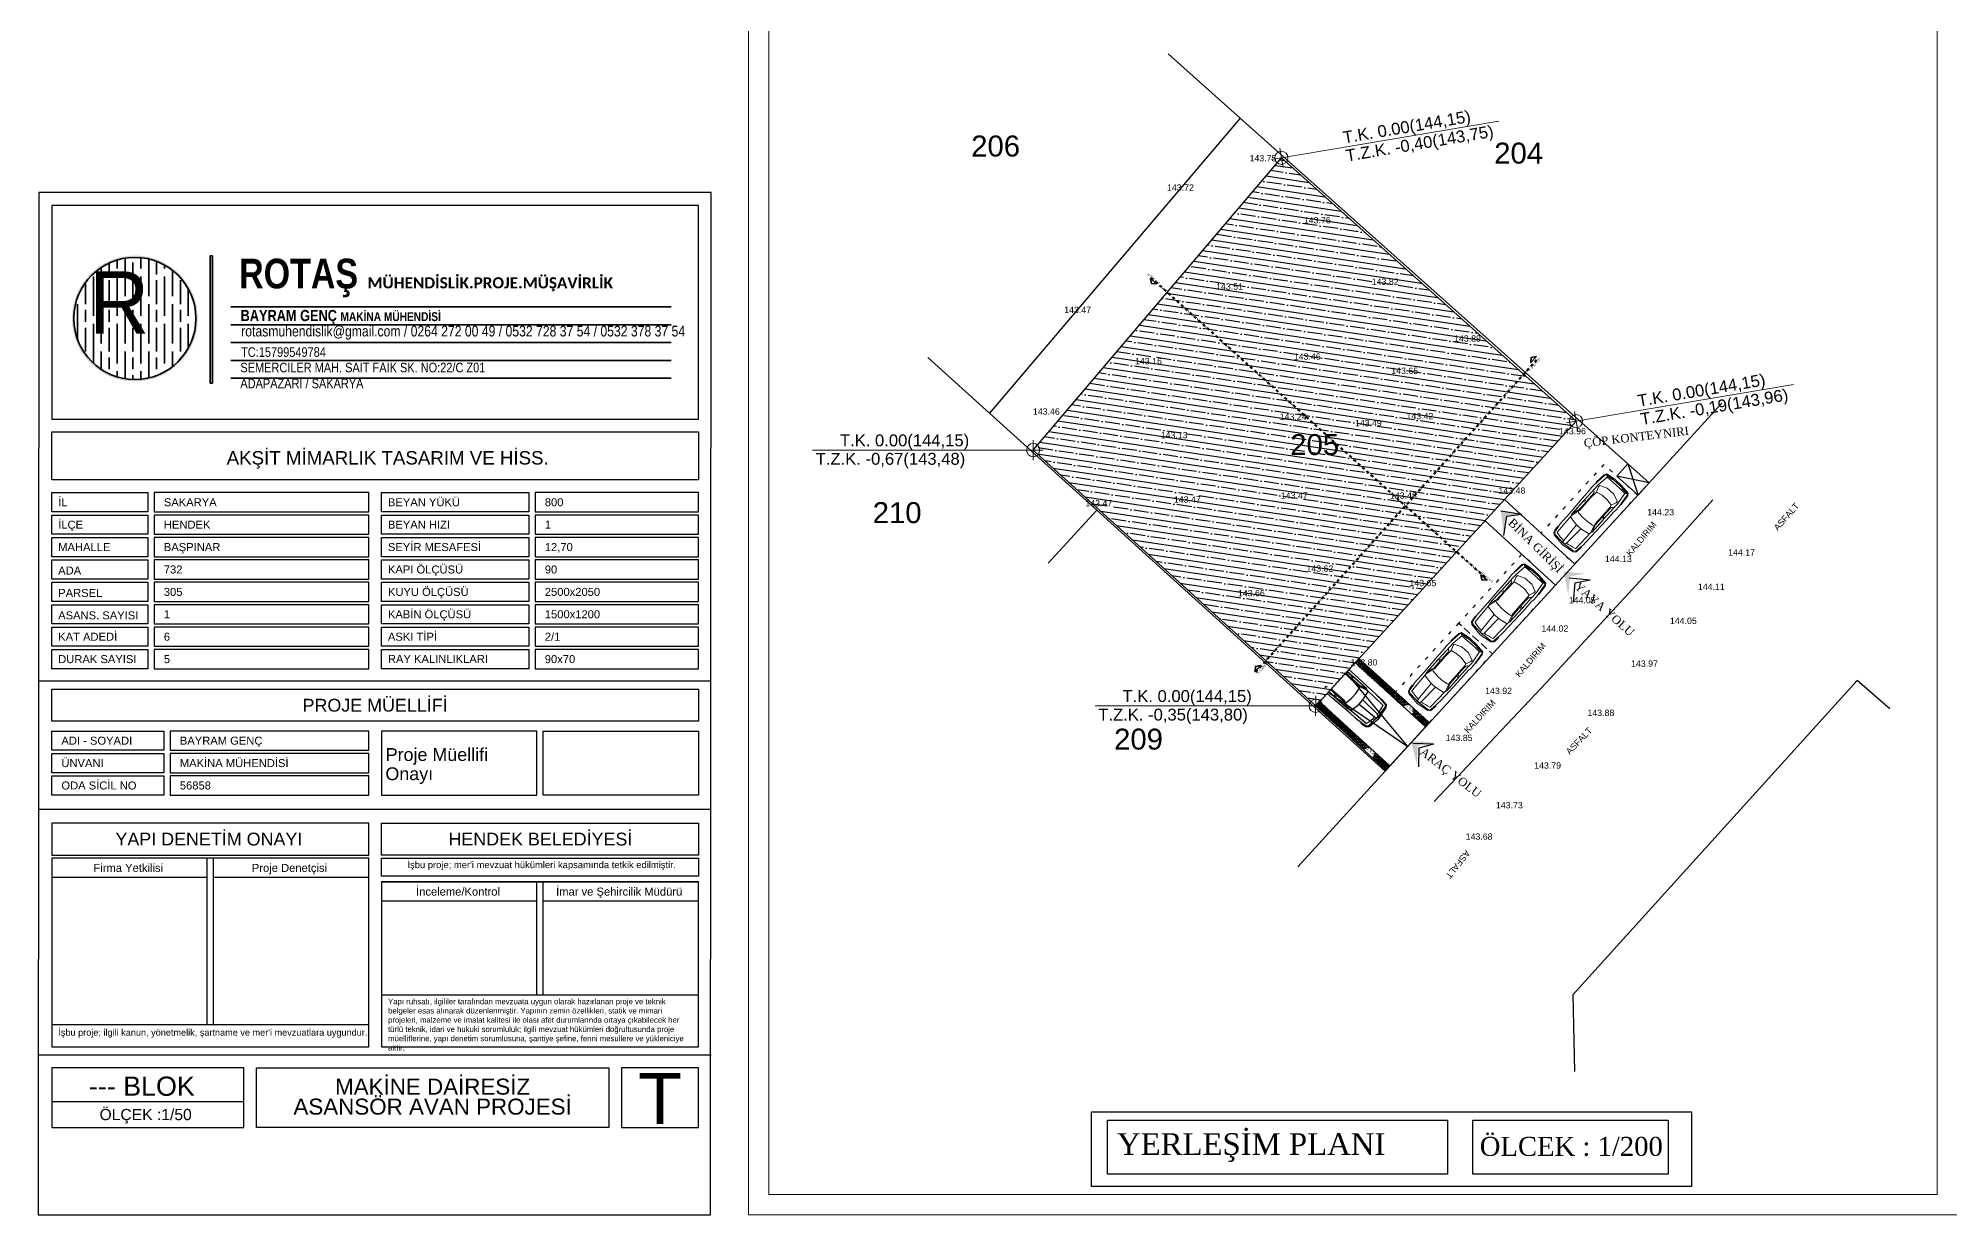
# Model space of a CAD drawing. Extents: x 273215 to 281797, y -454106 to -451256.
# Drawn here: x 273215 to 275722, y -454106 to -452562 of the extents above; entities that cross this region are included whole.
import ezdxf
from ezdxf.enums import TextEntityAlignment as Align

# ---------------------------------------------------------------- set-up
doc = ezdxf.new("R2010")
doc.units = 0
doc.header["$MEASUREMENT"] = 0
for name, pattern in [('111', [15, 5, -10]), ('DASHDOT2', [0.5, 0.25, -0.125, 0, -0.125]), ('DASHED2', [37.5, 25, -12.5]), ('DOT', [0.28, 0.03, -0.25]), ('DUZ', [500, 500])]:
    doc.linetypes.add(name, pattern=pattern)
doc.layers.get('0').update_dxf_attribs({"linetype": 'CONTINUOUS'})
for name, color, linetype, lineweight in [('COLUMN4', 73, 'CONTINUOUS', 35), ('DIŞ DUVAR', 7, 'CONTINUOUS', 30), ('GOR2', 2, 'CONTINUOUS', 13), ('Kiriş', 1, 'CONTINUOUS', 20), ('MAHALYAZI', 7, 'CONTINUOUS', 20), ('SIVA', 241, 'CONTINUOUS', 20), ('TEM.SU', 5, 'CONTINUOUS', 35), ('çizgi', 7, 'CONTINUOUS', 13)]:
    doc.layers.add(name, color=color, linetype=linetype, lineweight=lineweight)
for name, color, linetype in [('Kolon', 7, 'CONTINUOUS'), ('MKDU0', 50, 'CONTINUOUS'), ('Standart', 7, 'CONTINUOUS'), ('YAZI1', 240, 'CONTINUOUS'), ('Yazı-Yaşar', 7, 'CONTINUOUS')]:
    doc.layers.add(name, color=color, linetype=linetype)
doc.styles.add('036-ZB-kapak$0$Standard', font='times.ttf')
doc.styles.get("Standard").update_dxf_attribs({"font": 'arial.ttf'})
pattern_1 = [(45.306659, (0, -1209.829), (-6.7711436, 6.6990477), []), (45.306659, (6.735, -1209.793), (-6.7711436, 6.6990477), [11.90625, -2.38125, 0, -2.38125])]

# ---------------------------------------------------------------- blocks, each defined once
blk = doc.blocks.new('A$C12DB153C')
at = {"color": 30, "lineweight": 13}
blk.add_line((15, 33), (17, 28), dxfattribs=at)
for points in [[(65, 189), (62, 193), (34, 191), (22, 188), (12, 176), (0, 101), (10, 27), (20, 14), (32, 11), (61, 9), (64, 13), (33, 17), (23, 19), (17, 28)], [(13, 64), (13, 64), (10, 101), (13, 129)], [(142, 117), (25, 112), (15, 110), (11, 101), (15, 93), (25, 90), (141, 83)], [(15, 152), (12, 152), (12, 140), (14, 140)], [(15, 151), (12, 151)], [(12, 146), (15, 146)], [(14, 142), (12, 142)], [(13, 129), (17, 169)], [(17, 169), (15, 169), (15, 168), (15, 155), (16, 155)], [(17, 168), (15, 168)], [(16, 162), (15, 162), (15, 162), (15, 165), (16, 165)], [(16, 158), (15, 158)], [(15, 156), (16, 156)], [(65, 189), (34, 186), (25, 183), (19, 174), (17, 169)], [(65, 189), (83, 192), (101, 191), (146, 191), (279, 193), (346, 192), (360, 194), (385, 194), (469, 184), (478, 178), (478, 174), (481, 131), (480, 71), (477, 19), (476, 14), (467, 10), (400, 3), (383, 1), (358, 1), (343, 4), (277, 4), (144, 8), (99, 9), (81, 10), (64, 13)], [(476, 177), (474, 175), (468, 167), (402, 176), (374, 177), (280, 178), (172, 180), (161, 175), (152, 170), (142, 117), (141, 83), (150, 30), (160, 24), (170, 20), (279, 19), (354, 19), (373, 18), (387, 18), (401, 18), (466, 26), (472, 17), (474, 16), (476, 14)], [(152, 170), (161, 175), (208, 163), (203, 154), (198, 116), (198, 82), (202, 45), (206, 36), (160, 24), (150, 30)], [(208, 163), (218, 159), (281, 159), (314, 159), (362, 156)], [(401, 191), (404, 194), (467, 189), (481, 181), (488, 122), (487, 71), (479, 12), (465, 4), (402, 0), (398, 2)], [(403, 167), (403, 167)], [(468, 167), (469, 122), (468, 71), (466, 26)], [(478, 174), (475, 172), (477, 136), (481, 131)], [(14, 50), (11, 50), (11, 62), (13, 62)], [(14, 61), (11, 61)], [(11, 56), (14, 56)], [(14, 52), (11, 52)], [(13, 74), (15, 33)], [(15, 33), (14, 33), (14, 35), (14, 48), (14, 48)], [(14, 47), (14, 47)], [(15, 44), (14, 44)], [(15, 41), (14, 41), (14, 41), (14, 37), (15, 37)], [(15, 35), (14, 35)], [(22, 101), (22, 101)], [(22, 101), (22, 101)], [(361, 40), (346, 38), (313, 38), (279, 38), (217, 39), (206, 36)], [(387, 18), (387, 18)], [(402, 27), (402, 27)], [(480, 62), (476, 56), (473, 21), (477, 19)]]:
    blk.add_lwpolyline(points, dxfattribs=at)
for points in [[(161, 175), (37, 173, 0.332488), (34, 171), (30, 156), (27, 142), (24, 125), (23, 114), (23, 112)], [(160, 24), (36, 29, -0.332488), (33, 31), (29, 46), (27, 60), (23, 77), (23, 89), (23, 91)]]:
    blk.add_lwpolyline(points, format="xyb", dxfattribs=at)
for points in [[(172, 180), (210, 167), (219, 164), (278, 163), (270, 178)], [(280, 178), (284, 163), (344, 164), (356, 168), (358, 174), (353, 176)], [(170, 20), (212, 33), (276, 34), (268, 19)], [(279, 19), (283, 34), (343, 32), (351, 31), (359, 24), (354, 19)]]:
    blk.add_lwpolyline(points, close=True, dxfattribs=at)
blk.add_lwpolyline([(403, 167), (392, 167), (362, 156), (370, 118, -0.05184), (370, 116), (370, 79, -0.053994), (369, 77), (361, 40), (390, 28), (402, 27), (419, 70, 0.092199), (420, 74), (420, 120, 0.092199), (419, 124)], format="xyb", close=True, dxfattribs=at)
blk = doc.blocks.new('dtyje')
at = {"color": 4, "linetype": '111', "elevation": -889.3}
blk.add_lwpolyline([(41129.3, -14643.6), (41069.6, -14650), (41082.7, -14771.7), (41142.3, -14765.3)], close=True, dxfattribs=at)
at = {"layer": 'Kolon', "lineweight": 20, "xscale": 0.2250000000000025, "yscale": 0.2250000000000025, "zscale": 0.2250000000000025, "rotation": 277.1823002958641}
blk.add_blockref('A$C12DB153C', (41076.7, -14657.5, -889.3), dxfattribs=at)
blk = doc.blocks.new('SDJFT')
at = {"layer": 'Kolon', "extrusion": (5.75404e-05, 0.001097, 0.999999)}
h = blk.add_hatch(color=256, dxfattribs=at)
h.dxf.hatch_style = 1
h.paths.add_polyline_path([(46226.5, -33817.4), (46244.7, -33838.4), (46227.9, -33827.9), (46208.9, -33844.6)])
h = blk.add_hatch(color=256, dxfattribs=at)
h.dxf.hatch_style = 1
h.paths.add_polyline_path([(46226.5, -33817.4), (46244.7, -33838.4), (46227.9, -33827.9), (46208.9, -33844.6)])
for p, q in [((46226.3, -33820.4, -2659), (46244.6, -33841.3, -2659)), ((46208.7, -33847.5, -2659), (46227.7, -33830.8, -2659)), ((46227.7, -33830.8, -2659), (46244.6, -33841.3, -2659)), ((46227.7, -33830.8, -2659), (46244.6, -33841.3, -2659))]:
    blk.add_line(p, q, dxfattribs=at)
at = {"layer": 'MAHALYAZI', "color": 252, "ltscale": 5, "true_color": 0x939598, "extrusion": (-0.001098, -4.31003e-05, 0.999999), "insert": (46241.9, -33930.7, -2659), "char_height": 10.973, "attachment_point": 3, "text_direction": (0.093132, -0.995654, 5.9e-05)}
blk.add_mtext('{\\fTimes New Roman|b0|i0|c162|p18;ARAÇ YOLU}', dxfattribs=at)
blk = doc.blocks.new('QERYQE')
at = {"layer": 'Kolon', "extrusion": (5.75404e-05, 0.001097, 0.999999)}
h = blk.add_hatch(color=256, dxfattribs=at)
h.dxf.hatch_style = 1
h.paths.add_polyline_path([(45927.6, -33874.7), (45945.8, -33895.7), (45929, -33885.1), (45910, -33901.9)])
h = blk.add_hatch(color=256, dxfattribs=at)
h.dxf.hatch_style = 1
h.paths.add_polyline_path([(45927.6, -33874.7), (45945.8, -33895.7), (45929, -33885.1), (45910, -33901.9)])
for p, q in [((45927.6, -33874.7, 0), (45945.8, -33895.7, 0)), ((45910, -33901.9, 0), (45929, -33885.2, 0)), ((45929, -33885.2, 0), (45945.8, -33895.7, 0)), ((45929, -33885.2, 0), (45945.8, -33895.7, 0))]:
    blk.add_line(p, q, dxfattribs=at)
at = {"layer": 'MAHALYAZI', "color": 252, "ltscale": 5, "true_color": 0x939598, "extrusion": (-0.001098, -4.31003e-05, 0.999999), "insert": (45943.1, -33985.1, 0), "char_height": 10.973, "attachment_point": 3, "text_direction": (0.093132, -0.995654, 5.9e-05)}
blk.add_mtext('{\\fTimes New Roman|b0|i0|c162|p18;BİNA GİRİŞİ}', dxfattribs=at)
blk = doc.blocks.new('SDTHAR')
at = {"layer": 'Kolon', "extrusion": (5.75404e-05, 0.001097, 0.999999)}
h = blk.add_hatch(color=256, dxfattribs=at)
h.dxf.hatch_style = 1
h.paths.add_polyline_path([(45703.2, -33953.3), (45721.4, -33974.2), (45704.6, -33963.7), (45685.6, -33980.4)])
h = blk.add_hatch(color=256, dxfattribs=at)
h.dxf.hatch_style = 1
h.paths.add_polyline_path([(45703.2, -33953.3), (45721.4, -33974.2), (45704.6, -33963.7), (45685.6, -33980.4)])
for p, q in [((45685, -33991.2, -9764.6), (45704, -33974.4, -9764.7)), ((45702.6, -33964, -9764.7), (45720.9, -33985, -9764.6)), ((45704, -33974.4, -9764.7), (45720.9, -33985, -9764.6)), ((45704, -33974.4, -9764.7), (45720.9, -33985, -9764.6))]:
    blk.add_line(p, q, dxfattribs=at)
at = {"layer": 'MAHALYAZI', "color": 252, "ltscale": 5, "true_color": 0x939598, "extrusion": (-0.001098, -4.31003e-05, 0.999999), "insert": (45718.2, -34074.3, -9764.7), "char_height": 10.973, "attachment_point": 3, "text_direction": (0.093132, -0.995654, 5.9e-05)}
blk.add_mtext('{\\fTimes New Roman|b0|i0|c162|p18;YAYA YOLU}', dxfattribs=at)
blk = doc.blocks.new('DY')
at = {"layer": 'SIVA', "elevation": -3548.4}
for points in [[(46373.9, -33036.1), (46672.1, -32985.7)], [(46388.9, -33046.8), (46384.5, -33021.1)], [(46388.9, -33046.8), (46384.5, -33021.1)]]:
    blk.add_lwpolyline(points, dxfattribs=at)
at = {"layer": 'SIVA'}
blk.add_circle((46386.7, -33033.9, -3548.4), 8.67, dxfattribs=at)
blk = doc.blocks.new('XFG')
at = {"layer": 'Yazı-Yaşar', "color": 1, "linetype": 'DASHDOT2', "lineweight": 50, "ltscale": 60}
for p, q in [((53428, -35942), (53428, -38315)), ((52254, -37733), (54470, -37737))]:
    blk.add_line(p, q, dxfattribs=at)
at = {"layer": 'Yazı-Yaşar', "color": 1, "linetype": 'DUZ', "lineweight": 35, "ltscale": 60}
for points in [[(53424, -35943), (53424, -35985), (53407, -35964)], [(52296, -37729), (52254, -37729), (52275, -37712)], [(54470, -37724), (54428, -37724), (54449, -37707)], [(53424, -38272), (53424, -38315), (53407, -38293)]]:
    blk.add_lwpolyline(points, close=True, dxfattribs=at)
at = {"color": 4, "lineweight": 20, "ltscale": 0.5, "char_height": 10.12, "width": 2567.5, "attachment_point": 1, "rotation": 90, "style": '036-ZB-kapak$0$Standard'}
for insert in [(53428, -35994), (53431, -38343)]:
    blk.add_mtext('{\\C7;B-B KESİTİ}', dxfattribs=dict(at, insert=insert))
at = {"color": 4, "lineweight": 20, "ltscale": 0.5, "char_height": 10.97, "width": 2567.5, "attachment_point": 7, "style": '036-ZB-kapak$0$Standard'}
for insert in [(52253, -37751), (54389, -37751)]:
    blk.add_mtext('{\\C7;A-A KESİTİ}', dxfattribs=dict(at, insert=insert))
blk = doc.blocks.new('DYJT4')
at = {"layer": 'COLUMN4', "lineweight": 13}
h = blk.add_hatch(dxfattribs=at)
h.set_pattern_fill('ANSI35', color=256, scale=1.5, angle=0.3067)
h.set_pattern_definition([(45.306659, (2.462, -1669.829), (-6.7711436, 6.6990477), []), (45.306659, (9.197, -1669.793), (-6.7711436, 6.6990477), [11.90625, -2.38125, 0, -2.38125])])
h.paths.add_polyline_path([(50310, -35869), (50340, -35869), (50340, -35669), (50310, -35669)])
h = blk.add_hatch(dxfattribs=at)
h.set_pattern_fill('ANSI35', color=256, scale=1.5, angle=0.3067)
h.set_pattern_definition([(45.306659, (309.72, -1669.829), (-6.7711436, 6.6990477), []), (45.306659, (316.455, -1669.793), (-6.7711436, 6.6990477), [11.90625, -2.38125, 0, -2.38125])])
h.paths.add_polyline_path([(50617, -35869), (50647, -35869), (50647, -35669), (50617, -35669)])
h = blk.add_hatch(dxfattribs=at)
h.set_pattern_fill('ANSI35', color=256, scale=1.5, angle=0.3067)
h.set_pattern_definition(pattern_1)
h.paths.add_polyline_path([(50340, -35869), (50311, -35869), (50312, -36013, -0.315706), (50340, -36032)])
h.paths.add_polyline_path([(50340, -36053, -0.33286), (50310, -36072), (50310, -36169), (50340, -36169)])
h = blk.add_hatch(dxfattribs=at)
h.set_pattern_fill('ANSI35', color=256, scale=1.5, angle=0.3067)
h.set_pattern_definition(pattern_1)
h.paths.add_polyline_path([(50647, -35869), (50617, -35869), (50617, -36013, -0.414211), (50647, -36043)])
h = blk.add_hatch(dxfattribs=at)
h.set_pattern_fill('ANSI35', color=256, scale=1.5, angle=0.3067)
h.set_pattern_definition(pattern_1)
h.paths.add_polyline_path([(50647, -36043, -0.414211), (50617, -36072), (50617, -36169), (50647, -36169)])
at = {"layer": 'COLUMN4', "linetype": 'Continuous'}
for p, q in [((50310, -35669), (50310, -35869)), ((50340, -35669), (50340, -35869)), ((50617, -35869), (50617, -35669)), ((50647, -35869), (50647, -35669))]:
    blk.add_line(p, q, dxfattribs=at)
for points in [[(50340, -35669), (50310, -35669)], [(50647, -35669), (50617, -35669)], [(50340, -35869), (50310, -35869)], [(50647, -35869), (50617, -35869)]]:
    blk.add_lwpolyline(points, dxfattribs=at)
at = {"layer": 'DIŞ DUVAR'}
for p, q in [((50310, -35869), (50310, -36169)), ((50340, -36169), (50340, -35869)), ((50617, -35870), (50617, -36169)), ((50647, -35869), (50647, -36169)), ((50340, -36169), (50617, -36169)), ((50617, -36169), (50647, -36169))]:
    blk.add_line(p, q, dxfattribs=at)
blk.add_lwpolyline([(50340, -36169), (50310, -36169)], dxfattribs=at)
at = {"layer": 'Kiriş', "color": 1, "linetype": 'DOT', "lineweight": 25, "ltscale": 50}
for points in [[(50311, -35820), (50310, -35669)], [(50340, -35670), (50617, -35669)], [(50617, -35789), (50617, -35669)], [(50642, -35759), (50642, -35669)], [(50617, -35789), (50632, -35789)], [(50617, -35789), (50632, -35789)], [(50632, -35819), (50632, -35789)], [(50632, -35819), (50632, -35789)]]:
    blk.add_lwpolyline(points, dxfattribs=at)
at = {"layer": 'Standart', "color": 1, "linetype": 'DASHED2', "lineweight": 25}
for points in [[(50617, -36016), (50617, -35669)], [(50617, -36016), (50617, -35820)]]:
    blk.add_lwpolyline(points, dxfattribs=at)
at = {"color": 4, "lineweight": 20, "ltscale": 0.5, "char_height": 14.22, "width": 1352.43, "attachment_point": 1, "rotation": 90, "style": '036-ZB-kapak$0$Standard'}
for insert in [(50321, -36108), (50628, -36108)]:
    blk.add_mtext('{\\C7;BAHÇE DUVARI                                         }', dxfattribs=dict(at, insert=insert))

msp = doc.modelspace()

# ---------------------------------------------------------------- hatches: boundary and pattern name
at = {"layer": 'MKDU0', "ltscale": 0.03}
h = msp.add_hatch(dxfattribs=at)
h.set_pattern_fill('ANSI35', color=8, scale=2.4513, angle=126.5308)
h.set_pattern_definition([(171.53079, (258576.508, -441290.032), (-2.292491, -15.396013), []), (171.53079, (258569.957, -441281.188), (-2.292491, -15.396013), [19.457194, -3.891439, 0, -3.891439])])
h.paths.add_polyline_path([(274845.6, -452719), (274519.9, -453102.4), (274890.6, -453437.9), (275232.1, -453064.5)])
at = {"layer": 'TEM.SU'}
h = msp.add_hatch(color=5, dxfattribs=at)
h.dxf.hatch_style = 1
edge = h.paths.add_edge_path()
edge.add_arc((273341.4, -452929.7), 82.5, 0, 360)
edge = h.paths.add_edge_path(flags=17)
edge.add_arc((273341.4, -452929.7), 80.1, 0, 360)
h = msp.add_hatch(dxfattribs=at)
h.set_pattern_fill('GOST_WOOD', color=256, scale=5.189726)
h.set_pattern_definition([(90, (238796.02, -520097.01), (31.138358, -2e-15), [51.897264, -10.379453]), (90, (238806.398, -520107.388), (31.138358, -2e-15), [31.138358, -7.78459, 15.569179, -7.78459]), (90, (238816.778, -520122.958), (31.138358, -2e-15), [51.897264, -10.379453])])
edge = h.paths.add_edge_path()
edge.add_arc((273341.4, -452929.7), 80.1, 0, 360)
h = msp.add_hatch(color=5, dxfattribs=at)
h.dxf.hatch_style = 1
h.paths.add_polyline_path([(273443.2, -453014.7), (273440.3, -453014.7), (273440.3, -452847.6), (273443.2, -452847.6)])
h = msp.add_hatch(dxfattribs=at)
h.set_pattern_fill('_USER', color=256, scale=23.353769, pattern_type=0)
h.set_pattern_definition([(0, (232021.638, -533531.792), (0, 23.353769), [])])
h.paths.add_polyline_path([(273467.3, -452899.9), (274045.2, -452899.6), (274045.2, -453015.1), (273467.3, -453015.4)])

# ---------------------------------------------------------------- linework, layer by layer
at = {"true_color": 0x000000}
for p, q in [((274097.6, -453405.4), (273215.6, -453405.4)), ((274097.6, -453574.1), (273215.6, -453574.1)), ((273648.2, -453637.9), (273232.4, -453637.9)), ((273436.1, -453856.5), (273436.1, -453637.9)), ((273444.5, -453856.5), (273444.5, -453637.9)), ((273436.1, -453663.1), (273232.4, -453663.1)), ((273648.2, -453663.1), (273444.5, -453663.1)), ((273868.7, -453817.5), (273868.7, -453669)), ((273877.1, -453817.5), (273877.1, -453669)), ((273868.7, -453694.2), (273665, -453694.2)), ((274080.8, -453694.2), (273877.1, -453694.2)), ((274080.8, -453817.5), (273665, -453817.5)), ((273648.2, -453856.5), (273232.4, -453856.5)), ((274097.6, -453896.1), (273215.6, -453896.1))]:
    msp.add_line(p, q, dxfattribs=at)
at = {"color": 254, "linetype": 'Continuous', "lineweight": -3, "true_color": 0x0000fe}
msp.add_line((273484.4, -453957.3), (273232.4, -453957.3), dxfattribs=at)
for points in [[(273214.6, -454105.6), (274096.6, -454105.6), (274097.6, -452764.5), (273215.6, -452764.5)], [(274080.8, -453061.6), (274080.8, -452781.3), (273232.4, -452781.3), (273232.4, -453061.6)], [(273232.4, -453158.2), (273358.4, -453158.2), (273358.4, -453183.4), (273232.4, -453183.4)], [(273648.2, -453158.2), (273366.8, -453158.2), (273366.8, -453183.4), (273648.2, -453183.4)], [(273665, -453158.2), (273858.2, -453158.2), (273858.2, -453183.4), (273665, -453183.4)], [(274080.8, -453158.2), (273866.6, -453158.2), (273866.6, -453183.4), (274080.8, -453183.4)], [(273232.4, -453212.8), (273232.4, -453187.6), (273358.4, -453187.6), (273358.4, -453212.8)], [(273648.2, -453187.6), (273366.8, -453187.6), (273366.8, -453212.8), (273648.2, -453212.8)], [(273665, -453212.8), (273665, -453187.6), (273858.2, -453187.6), (273858.2, -453212.8)], [(274080.8, -453187.6), (273866.6, -453187.6), (273866.6, -453212.8), (274080.8, -453212.8)], [(273232.4, -453217), (273358.4, -453217), (273358.4, -453242.2), (273232.4, -453242.2)], [(273648.2, -453217), (273366.8, -453217), (273366.8, -453242.2), (273648.2, -453242.2)], [(273665, -453217), (273858.2, -453217), (273858.2, -453242.2), (273665, -453242.2)], [(274080.8, -453217), (273866.6, -453217), (273866.6, -453242.2), (274080.8, -453242.2)], [(273232.4, -453271.6), (273232.4, -453246.4), (273358.4, -453246.4), (273358.4, -453271.6)], [(273648.2, -453246.4), (273366.8, -453246.4), (273366.8, -453271.6), (273648.2, -453271.6)], [(273665, -453271.6), (273665, -453246.4), (273858.2, -453246.4), (273858.2, -453271.6)], [(274080.8, -453246.4), (273866.6, -453246.4), (273866.6, -453271.6), (274080.8, -453271.6)], [(273232.4, -453275.8), (273358.4, -453275.8), (273358.4, -453301), (273232.4, -453301)], [(273648.2, -453275.8), (273366.8, -453275.8), (273366.8, -453301), (273648.2, -453301)], [(273665, -453275.8), (273858.2, -453275.8), (273858.2, -453301), (273665, -453301)], [(274080.8, -453275.8), (273866.6, -453275.8), (273866.6, -453301), (274080.8, -453301)], [(273232.4, -453330.4), (273232.4, -453305.2), (273358.4, -453305.2), (273358.4, -453330.4)], [(273648.2, -453305.2), (273366.8, -453305.2), (273366.8, -453330.4), (273648.2, -453330.4)], [(273665, -453330.4), (273665, -453305.2), (273858.2, -453305.2), (273858.2, -453330.4)], [(274080.8, -453305.2), (273866.6, -453305.2), (273866.6, -453330.4), (274080.8, -453330.4)], [(273232.4, -453359.8), (273232.4, -453334.6), (273358.4, -453334.6), (273358.4, -453359.8)], [(273648.2, -453334.6), (273366.8, -453334.6), (273366.8, -453359.8), (273648.2, -453359.8)], [(273665, -453359.8), (273665, -453334.6), (273858.2, -453334.6), (273858.2, -453359.8)], [(274080.8, -453334.6), (273866.6, -453334.6), (273866.6, -453359.8), (274080.8, -453359.8)], [(273232.4, -453389.2), (273232.4, -453364), (273358.4, -453364), (273358.4, -453389.2)], [(273648.2, -453364), (273366.8, -453364), (273366.8, -453389.2), (273648.2, -453389.2)], [(273665, -453389.2), (273665, -453364), (273858.2, -453364), (273858.2, -453389.2)], [(274080.8, -453364), (273866.6, -453364), (273866.6, -453389.2), (274080.8, -453389.2)], [(273232.4, -453458.1), (273232.4, -453416.1), (274080.8, -453416.1), (274080.8, -453458.1)], [(273232.4, -453471), (273379.4, -453471), (273379.4, -453496.2), (273232.4, -453496.2)], [(273648.2, -453471), (273387.8, -453471), (273387.8, -453496.2), (273648.2, -453496.2)], [(273665, -453555), (273868.7, -453555), (273868.7, -453471), (273665, -453471)], [(274080.8, -453471), (274080.8, -453555), (273877.1, -453555), (273877.1, -453471)], [(273232.4, -453525.6), (273232.4, -453500.4), (273379.4, -453500.4), (273379.4, -453525.6)], [(273648.2, -453500.4), (273387.8, -453500.4), (273387.8, -453525.6), (273648.2, -453525.6)], [(273232.4, -453555), (273232.4, -453529.8), (273379.4, -453529.8), (273379.4, -453555)], [(273648.2, -453529.8), (273387.8, -453529.8), (273387.8, -453555), (273648.2, -453555)], [(273484.4, -453912.9), (273232.4, -453912.9), (273232.4, -453990.9), (273484.4, -453990.9)], [(273963.2, -453912.9), (273963.2, -453990.9), (273500.8, -453990.9), (273500.8, -453912.9)], [(273980, -453912.9), (273980, -453990.9), (274080.8, -453990.9), (274080.8, -453912.9)]]:
    msp.add_lwpolyline(points, close=True, dxfattribs=at)
at = {"true_color": 0x000000}
for points in [[(273232.4, -453141.4), (273232.4, -453078.4), (274080.8, -453078.4), (274080.8, -453141.4)], [(273232.4, -453591.7), (273232.4, -453633.7), (273648.2, -453633.7), (273648.2, -453591.7)], [(274080.8, -453591.7), (274080.8, -453633.7), (273665, -453633.7), (273665, -453591.7)], [(273648.2, -453885.3), (273648.2, -453637.9), (273232.4, -453637.9), (273232.4, -453885.3)], [(274080.8, -453637.9), (274080.8, -453661.3), (273665, -453661.3), (273665, -453637.9)]]:
    msp.add_lwpolyline(points, close=True, dxfattribs=at)
msp.add_lwpolyline([(273665, -453669), (274080.8, -453669), (273665, -453669), (273665, -453885.3), (274080.8, -453885.3), (274080.8, -453669)], dxfattribs=at)
at = {"layer": 'MKDU0', "color": 8, "ltscale": 0.03}
for p, q in [((274791.6, -452666.7), (274697.1, -452582.4)), ((274791.6, -452666.7), (274462.6, -453053.9)), ((275327.9, -453145.4), (274791.6, -452666.7)), ((274462.6, -453053.9), (274381.9, -452980.9)), ((274462.6, -453053.9), (274603.6, -453181.4)), ((275327.9, -453145.4), (275423.6, -453040.8)), ((275232.1, -453064.5), (275227.7, -453069.3)), ((274519.9, -453102.4), (274524.7, -453096.6)), ((275299.9, -453120.5), (275327.9, -453145.4)), ((275299.9, -453120.5), (275313.6, -453161.4)), ((274981.8, -453523.6), (275327.9, -453145.4)), ((275313.6, -453161.4), (275285.7, -453136.5)), ((275327.9, -453145.4), (275285.7, -453136.5)), ((274603.6, -453181.4), (274539.4, -453250.8)), ((274603.6, -453181.4), (274981.8, -453523.6)), ((275138.1, -453167.3), (275230.5, -453251.9)), ((275112.8, -453195), (275205.2, -453279.6)), ((275011.3, -453491.1), (274930.7, -453394)), ((274890.6, -453437.9), (274895.6, -453432.4)), ((274907.1, -453419.8), (275011.3, -453491.1)), ((274981.2, -453440.4), (274981.6, -453439.3)), ((275034.7, -453465.5), (275039.7, -453460)), ((274982.8, -453522.2), (275034.7, -453465.5)), ((274981.8, -453523.6), (274867.2, -453649))]:
    msp.add_line(p, q, dxfattribs=at)
for points in [[(274890.6, -453437.9), (274519.9, -453102.4), (274845.6, -452719), (275232.1, -453064.5)], [(274957.1, -453415.1), (274948.2, -453411.1), (274937.1, -453401.7), (274940.7, -453400.4)], [(274933.1, -453441.9), (274928.5, -453434), (274927.3, -453432.3), (274917.6, -453423.4), (274916.7, -453427.1)], [(274596.6, -453970.7), (275383.4, -453970.7), (275383.4, -454068.3), (274596.6, -454068.3)], [(274617.3, -453981.3), (275063.6, -453981.3), (275063.6, -454052.3), (274617.3, -454052.3)], [(275096.8, -453981.3), (275352.8, -453981.3), (275352.8, -454052.3), (275096.8, -454052.3)]]:
    msp.add_lwpolyline(points, close=True, dxfattribs=at)
for points in [[(275285.7, -453136.5), (275299.9, -453120.5)], [(275313.6, -453161.4), (275327.9, -453145.4)], [(274907.8, -453419), (274914.9, -453425.5), (274933.1, -453441.9), (274935.4, -453442.7), (274937.9, -453443.2), (274947.4, -453435.8), (274952.6, -453430), (274958.9, -453419.8), (274958.2, -453417.4), (274957.1, -453415.1), (274938.9, -453398.8), (274931.9, -453392.7)], [(274929.1, -453395.8), (274930.4, -453396.9), (274936, -453401.9), (274946.4, -453411.5), (274948.6, -453412.4)], [(274931.9, -453392.7), (274938.9, -453398.8), (274936, -453400.7), (274929.8, -453395)], [(274934.2, -453390.2), (274941.4, -453396.6), (274963.3, -453417.1), (274970.6, -453423.8), (274973.7, -453426.7), (274976.1, -453429.7)], [(274906.2, -453413.5), (274903.6, -453412.5), (274902.4, -453413.1), (274902.9, -453414.3)], [(274949.6, -453459.2), (274946.3, -453457.1), (274943.4, -453454.3), (274935.7, -453447.7), (274913, -453428.2), (274905.6, -453421.5)], [(274907.9, -453418.9), (274914.9, -453425.4), (274916.5, -453422.4), (274909.9, -453416.7)], [(274929.5, -453433.7), (274928.3, -453431.5), (274917.7, -453422.2), (274912.2, -453417.2), (274910.8, -453415.8)], [(274937.9, -453443.2), (274935.4, -453442.7), (274929.5, -453433.7), (274931.6, -453432.9), (274938.1, -453427.3), (274943.2, -453421.5), (274948.1, -453414.6), (274948.6, -453412.4), (274958.2, -453417.4), (274958.9, -453419.8)], [(274947.4, -453435.8), (274967.7, -453452.3), (274969.8, -453453.3), (274972, -453452.6), (274972.4, -453450.5), (274971.1, -453448.5), (274952.6, -453430)], [(274949.6, -453459.2), (274949.6, -453460.3), (274954.7, -453464.3), (274957.1, -453465.6), (274960.6, -453465.1), (274973.7, -453454.1), (274983.1, -453440.1), (274983.3, -453436.5), (274981.7, -453434.3), (274977.2, -453429.6), (274976.1, -453429.7), (274980.8, -453435), (274982, -453436.9), (274981.6, -453439.3)], [(274949.6, -453459.2), (274955.4, -453463.3), (274957.4, -453464.3), (274959.7, -453463.7), (274960.8, -453463.1)], [(274967.4, -453456.8), (274960.8, -453463.1)], [(274963.5, -453460.5), (274964.1, -453461.1), (274965.9, -453459), (274965.5, -453458.6)], [(274963.8, -453460.2), (274964.4, -453460.7)], [(274965, -453460), (274964.5, -453459.6)], [(274965.2, -453458.9), (274965.7, -453459.3)], [(274977, -453445.8), (274977, -453445.8), (274972.1, -453452.8), (274967.4, -453456.8)], [(274975.6, -453447.6), (274981.2, -453440.4)], [(274978.9, -453443.4), (274979.5, -453443.9), (274977.6, -453446), (274977.2, -453445.6)], [(274977.4, -453445.3), (274977.9, -453445.7)], [(274978.6, -453445), (274978, -453444.5)], [(274978.6, -453443.7), (274979.2, -453444.2)], [(274981.2, -453440.4), (274981.5, -453440.7), (274981.3, -453440.9), (274979.3, -453443.1), (274979.2, -453443)], [(274979.5, -453443), (274979.3, -453442.8)], [(274979.7, -453442.3), (274979.9, -453442.5)], [(274980.2, -453441.7), (274980.4, -453441.9), (274980.4, -453441.9), (274980.9, -453441.3), (274980.7, -453441.1)], [(274981, -453440.6), (274981.3, -453440.9)], [(274960.8, -453463.1), (274961.1, -453463.4), (274961.2, -453463.2), (274963.2, -453461), (274963.1, -453460.9)], [(274961, -453462.9), (274961.2, -453463.2)], [(274961.9, -453462), (274962.1, -453462.2), (274962.1, -453462.2), (274961.6, -453462.8), (274961.4, -453462.6)], [(274962.5, -453461.5), (274962.7, -453461.6)], [(274963.1, -453461.1), (274963, -453461)]]:
    msp.add_lwpolyline(points, dxfattribs=at)
for points in [[(274958.2, -453417.4), (274978.4, -453436.6, -0.332488), (274978.6, -453437.4), (274977, -453440.6), (274975.3, -453443.3), (274973.3, -453446.7), (274971.7, -453448.6), (274971.4, -453449)], [(274935.4, -453442.7), (274956.7, -453460.8, 0.332488), (274957.5, -453460.8), (274960.5, -453458.9), (274963, -453456.9), (274966.2, -453454.7), (274967.9, -453452.9), (274968.3, -453452.5)]]:
    msp.add_lwpolyline(points, format="xyb", dxfattribs=at)
for points in [[(275411.7, -453167.5, 3606.2), (275315.7, -453274.2, 3602), (275193, -453407.7, 3598.6), (275046.1, -453563.5, 3595)], [(275644, -453441.9, 0), (275601.1, -453404.5, 0), (275227.8, -453817, 0), (275230, -453917.5, 0)]]:
    msp.add_polyline3d(points, dxfattribs=at)
at = {"layer": 'TEM.SU', "color": 5}
msp.add_lwpolyline([(273443.2, -453014.7), (273440.3, -453014.7), (273440.3, -452847.6), (273443.2, -452847.6)], close=True, dxfattribs=at)
msp.add_circle((273341.4, -452929.7), 80.1, dxfattribs=at)
at = {"layer": 'YAZI1', "color": 2, "linetype": 'Continuous', "lineweight": 15}
for points in [[(274146.6, -451255.6), (275739.1, -451255.6), (275739.1, -454105.6), (274146.6, -454105.6)], [(274173.3, -451282.3), (275705.8, -451282.3), (275705.8, -454078.9), (274173.3, -454078.9)]]:
    msp.add_lwpolyline(points, close=True, dxfattribs=at)

# ---------------------------------------------------------------- block references
at = {"layer": 'MKDU0', "color": 8, "ltscale": 0.03, "xscale": 0.25, "yscale": 0.25, "zscale": 0.25}
for name, p, rotation in [('XFG', (259067, -456820.3), 48.11158513778643), ('DYJT4', (259825.2, -456716.4), 47.61354711250407)]:
    msp.add_blockref(name, p, dxfattribs=dict(at, rotation=rotation))
at = {"layer": 'MKDU0', "color": 8, "ltscale": 0.03}
for p in [(228458.8, -419685, 3548.4), (228845.4, -420030.6, 3548.4)]:
    msp.add_blockref('DY', p, dxfattribs=at)
at = {"layer": 'MKDU0', "color": 8, "ltscale": 0.03, "xscale": -1, "rotation": 9.601012958803299}
for p in [(314747.2, -412794.5, 3548.4), (315117.9, -413130, 3548.4)]:
    msp.add_blockref('DY', p, dxfattribs=at)
at = {"layer": 'MKDU0', "color": 8, "ltscale": 0.03}
for name, p, rotation in [('dtyje', (291411.7, -493742.7, 889.3), 131.4150001363222), ('QERYQE', (218183.1, -456856.2), 40.10257874263271), ('dtyje', (291303.8, -493860.6, 889.3), 131.4150001363222), ('SDTHAR', (218665, -459863, 9764.7), 43.26712064730773), ('dtyje', (291221, -493950.8, 889.3), 131.4150001363222), ('SDJFT', (218767.8, -464285.8, 2659), 47.05778206798342)]:
    msp.add_blockref(name, p, dxfattribs=dict(at, rotation=rotation))

# ---------------------------------------------------------------- texts
at = {"color": 254, "lineweight": -3, "true_color": 0x0000fe}
for s, height, p in [('AKŞİT MİMARLIK TASARIM VE HİSS.', 17.561, (273673.1, -453112.5)), ('--- BLOK ', 25.2, (273355.5, -453936.9)), ('ÖLÇEK :1/50 ', 14.7, (273358.4, -453974.1))]:
    msp.add_text(s, height=height, dxfattribs=at).set_placement(p, align=Align.MIDDLE_CENTER)
at = {"color": 254, "lineweight": 5, "true_color": 0x0000fe}
for s, p in [('İL', (273240.8, -453170.8)), ('SAKARYA', (273379.4, -453170.8)), ('BEYAN YÜKÜ', (273673.4, -453170.8)), ('800', (273879.2, -453170.8)), ('İLÇE', (273240.8, -453200.2)), ('HENDEK', (273379.4, -453200.2)), ('BEYAN HIZI', (273673.4, -453200.2)), ('1', (273879.2, -453200.2)), ('MAHALLE', (273240.8, -453229.6)), ('BAŞPINAR', (273379.4, -453229.6)), ('SEYİR MESAFESİ', (273673.4, -453229.6)), ('12,70', (273879.2, -453229.6)), ('ADA', (273240.8, -453260.4)), ('732', (273379.4, -453259)), ('KAPI ÖLÇÜSÜ', (273673.4, -453259)), ('90', (273879.2, -453259)), ('PARSEL', (273240.8, -453289.8)), ('305', (273379.4, -453288.4)), ('KUYU ÖLÇÜSÜ', (273673.4, -453288.4)), ('2500x2050', (273879.2, -453288.4)), ('KABİN ÖLÇÜSÜ', (273673.4, -453317.8)), ('ASANS. SAYISI', (273240.8, -453319.2)), ('1', (273379.4, -453317.8)), ('1500x1200', (273879.2, -453317.8)), ('KAT ADEDİ', (273240.8, -453347.2)), ('6', (273379.4, -453347.2)), ('ASKI TİPİ', (273673.4, -453347.2)), ('2/1', (273879.2, -453347.2)), ('DURAK SAYISI', (273240.8, -453376.6)), ('5', (273379.4, -453376.6)), ('RAY KALINLIKLARI', (273673.4, -453376.4)), ('90x70', (273879.2, -453376.6)), ('ADI - SOYADI', (273245, -453483.6)), ('BAYRAM GENÇ', (273400.4, -453483.6)), ('ÜNVANI', (273245, -453513)), ('MAKİNA MÜHENDİSİ', (273400.4, -453513)), ('ODA SİCİL NO', (273245, -453542.4)), ('56858', (273400.4, -453542.4))]:
    msp.add_text(s, height=10.5, dxfattribs=at).set_placement(p, align=Align.MIDDLE_LEFT)
for s, height, p in [('PROJE MÜELLİFİ', 16.8, (273656.6, -453437.1)), ('Proje Müellifi', 16.8, (273737.6, -453501.8)), ('Onayı', 16.8, (273701.4, -453527)), ('YAPI DENETİM ONAYI', 16.8, (273438.5, -453612.7)), ('HENDEK BELEDİYESİ', 16.8, (273873.4, -453612.7)), ('Firma Yetkilisi', 10.5, (273332.7, -453650.5)), ('Proje Denetçisi', 10.5, (273544.2, -453650.5)), ('İnceleme/Kontrol', 10.5, (273765.3, -453681.6)), ('İmar ve Şehircilik Müdürü', 10.5, (273976.8, -453681.6)), ('MAKİNE DAİRESİZ', 21, (273732, -453937.5)), ('T', 67.2, (274030.4, -453953)), ('ASANSÖR AVAN PROJESİ', 21, (273732, -453963.7))]:
    msp.add_text(s, height=height, dxfattribs=at).set_placement(p, align=Align.MIDDLE_CENTER)
at = {"true_color": 0x000000, "attachment_point": 1}
for s, insert, char_height, width in [("İşbu proje; mer'i mevzuat hükümleri kapsamında tetkik edilmiştir.", (273699, -453642), 8.82, 381.817), ('Yapı ruhsatı, ilgililer tarafından mevzuata uygun olarak hazırlanan proje ve teknik belgeler esas alınarak düzenlenmiştir. Yapının zemin özellikleri, statik ve mimari projeleri, malzeme ve imalat kalitesi ile olası afet durumlarında ortaya çıkabilecek her türlü teknik, idari ve hukuki sorumluluk; ilgili mevzuat hükümleri doğrultusunda proje müelliflerine, yapı denetim sorumlusuna, şantiye şefine, fenni mesullere ve yükleniciye aittir.', (273673.6, -453822.1), 7.2828, 399.988), ("İşbu proje; ilgili kanun, yönetmelik, şartname ve mer'i mevzuatlara uygundur. ", (273241, -453862.1), 8.568, 407.181)]:
    msp.add_mtext(s, dxfattribs=dict(at, insert=insert, char_height=char_height, width=width))
at = {"layer": 'GOR2', "color": 7, "insert": (273281.4, -452867.8), "char_height": 81.738, "attachment_point": 1}
msp.add_mtext_dynamic_manual_height_columns('{\\fMatura MT Script Capitals|b0|i0|c0|p66;R}', width=143.492, gutter_width=16.2, heights=[0], dxfattribs=at)
at = {"layer": 'MKDU0', "color": 8, "ltscale": 0.03}
for s, height, rotation, p in [('T.K. 0.00(144,15)', 15.6, 9.601, (274927.7, -452700.1)), ('T.Z.K. -0,40(143,75)', 15.6, 9.601, (274931.4, -452724)), ('T.K. 0.00(144,15)', 15.6, 9.601, (275314.3, -453045.6)), ('T.Z.K. -0,19(143,96)', 15.6, 9.601, (275318, -453069.6)), ('ASFALT', 8.25, 48.7806, (275496.8, -453208.8)), ('KALDIRIM', 8.25, 50.3558, (275303.6, -453242.4)), ('KALDIRIM', 8.25, 49.5739, (275157.9, -453401)), ('KALDIRIM', 8.25, 47.397, (275090.5, -453474.6)), ('ASFALT', 8.25, 46.3322, (275223.9, -453502.5)), ('ASFALT', 8.25, 231.7401, (275087.3, -453626.2))]:
    msp.add_text(s, height=height, rotation=rotation, dxfattribs=at).set_placement(p)
for s, height, p in [('206', 27.5, (274438.6, -452717.2)), ('204', 27.5, (275124.8, -452726.5)), ('143.75', 8.25, (274803.8, -452723.6, 3593.7)), ('143.72', 8.25, (274695.5, -452762.1, 3593.1)), ('143.76', 8.25, (274875, -452804.9, 3593.9)), ('143.51', 8.25, (274759.9, -452891.9, 3587.8)), ('143.82', 8.25, (274964.1, -452885.6, 3595.6)), ('143.47', 8.25, (274560.6, -452922.5, 3586.8)), ('143.89', 8.25, (275072.1, -452960.1, 3597.3)), ('143.16', 8.25, (274653.6, -452989.8, 3579)), ('143.46', 8.25, (274861.8, -452983.8, 3586.6)), ('143.65', 8.25, (274989.7, -453002.4, 3591.3)), ('143.46', 8.25, (274519.6, -453055.9, 3586.5)), ('143.24', 8.25, (274843.4, -453062.7, 3580.9)), ('143.42', 8.25, (275009.7, -453061.9, 3585.6)), ('T.K. 0.00(144,15)', 15.6, (274266.4, -453097.4)), ('143.13', 8.25, (274687.2, -453086.8, 3578.2)), ('205', 27.5, (274857.2, -453108.9)), ('143.49', 8.25, (274942, -453071.1, 3587.1)), ('143.96', 8.25, (275209.8, -453081.6, 3599)), ('T.Z.K. -0,67(143,48)', 15.6, (274234.6, -453121.6)), ('143.47', 8.25, (274844.8, -453166.2, 3586.7)), ('143.48', 8.25, (274988, -453166.2, 3586.9)), ('143.48', 8.25, (275130.3, -453159.7, 3586.9)), ('210', 27.5, (274309.4, -453198.2)), ('143.47', 8.25, (274588.3, -453176.3, 3586.8)), ('143.47', 8.25, (274704.5, -453171.3, 3586.8)), ('144.23', 8.25, (275325.5, -453187.9, 3605.8)), ('144.17', 8.25, (275431.7, -453240.7, 3604.2)), ('143.62', 8.25, (274878.4, -453261.9, 3590.4)), ('144.13', 8.25, (275270, -453249.3, 3603.2)), ('143.65', 8.25, (275013.6, -453280.9, 3591.2)), ('144.11', 8.25, (275392, -453285.8, 3602.7)), ('143.66', 8.25, (274788.5, -453294.3, 3591.5)), ('144.05', 8.25, (275222.5, -453303.4, 3601.3)), ('144.02', 8.25, (275186.7, -453340.6, 3600.4)), ('144.05', 8.25, (275355.3, -453330.4, 3601.3)), ('143.80', 8.25, (274936.3, -453385, 3595)), ('143.97', 8.25, (275304.3, -453386.6, 3599.3)), ('T.K. 0.00(144,15)', 15.6, (274637.1, -453432.9)), ('143.92', 8.25, (275112.9, -453422.4, 3598)), ('T.Z.K. -0,35(143,80)', 15.6, (274605.3, -453457.2)), ('143.88', 8.25, (275247.1, -453451.3, 3597)), ('209', 27.5, (274626.1, -453495.3)), ('143.85', 8.25, (275061.1, -453484.1, 3596.3)), ('143.79', 8.25, (275177.2, -453520.3, 3594.9)), ('143.73', 8.25, (275127, -453572.4, 3593.3)), ('143.68', 8.25, (275087.3, -453613.6, 3592))]:
    msp.add_text(s, height=height, dxfattribs=at).set_placement(p)
at = {"layer": 'MKDU0', "color": 8, "ltscale": 0.03, "extrusion": (7.09412e-05, -0.001096, 0.999999), "insert": (275379.3, -453071.4, -26611.3), "char_height": 10.973, "attachment_point": 3, "text_direction": (0.99297, 0.118362, 5.9e-05)}
msp.add_mtext('{\\fTimes New Roman|b0|i0|c162|p18;ÇÖP KONTEYNIRI}', dxfattribs=at)
at = {"layer": 'MKDU0', "color": 8, "ltscale": 0.03, "width": 2704.857, "attachment_point": 1, "style": '036-ZB-kapak$0$Standard'}
for s, insert, char_height in [('{\\C7;YERLEŞİM PLANI                                           }', (274629.9, -453998.6), 28.444), ('{\\C7; ÖLCEK : 1/200}', (275096.4, -454003.4), 24.889)]:
    msp.add_mtext(s, dxfattribs=dict(at, insert=insert, char_height=char_height))
at = {"layer": 'çizgi', "lineweight": 35, "ltscale": 3, "attachment_point": 1}
for s, insert, char_height, width in [('\\pt540;{\\fBahnschrift Condensed|b1|i0|c162|p34;ROTAŞ \\fCalibri|b1|i0|c162|p34;\\H0.37535x;MÜHENDİSLİK.PROJE.MÜŞAVİRLİK}', (273478.2, -452851.3), 38.9229, 983.475), ('{\\fBahnschrift SemiCondensed|b1|i0|c0|p34;BAYRAM GENÇ \\H0.796x;MAK\\fBahnschrift SemiCondensed|b1|i0|c162|p34;İNA\\fBahnschrift SemiCondensed|b1|i0|c0|p34; MÜH\\fBahnschrift SemiCondensed|b1|i0|c162|p34;ENDİSİ}', (273480.1, -452918.5), 14.6096, 434.985), ('{\\fBahnschrift SemiLight Condensed|b0|i0|c162|p34;rotasmuhendislik@gmail.com / 0264 272 00 49 / 0532 728 37 54 / 0532 378 37 54}', (273480.9, -452939.3), 13.9551, 564.331), ('{\\fBahnschrift SemiLight Condensed|b0|i0|c162|p34;TC:15799549784}', (273480.8, -452967.5), 12.56, 405.598), ('{\\fBahnschrift SemiLight Condensed|b0|i0|c162|p34;SEMERCİLER MAH. SAİT FAİK SK. NO:22/C Z01  ADAPAZARI / SAKARYA}', (273479.8, -452987.8), 12.5596, 405.598)]:
    msp.add_mtext(s, dxfattribs=dict(at, insert=insert, char_height=char_height, width=width))

doc.saveas('drawing.dxf')
